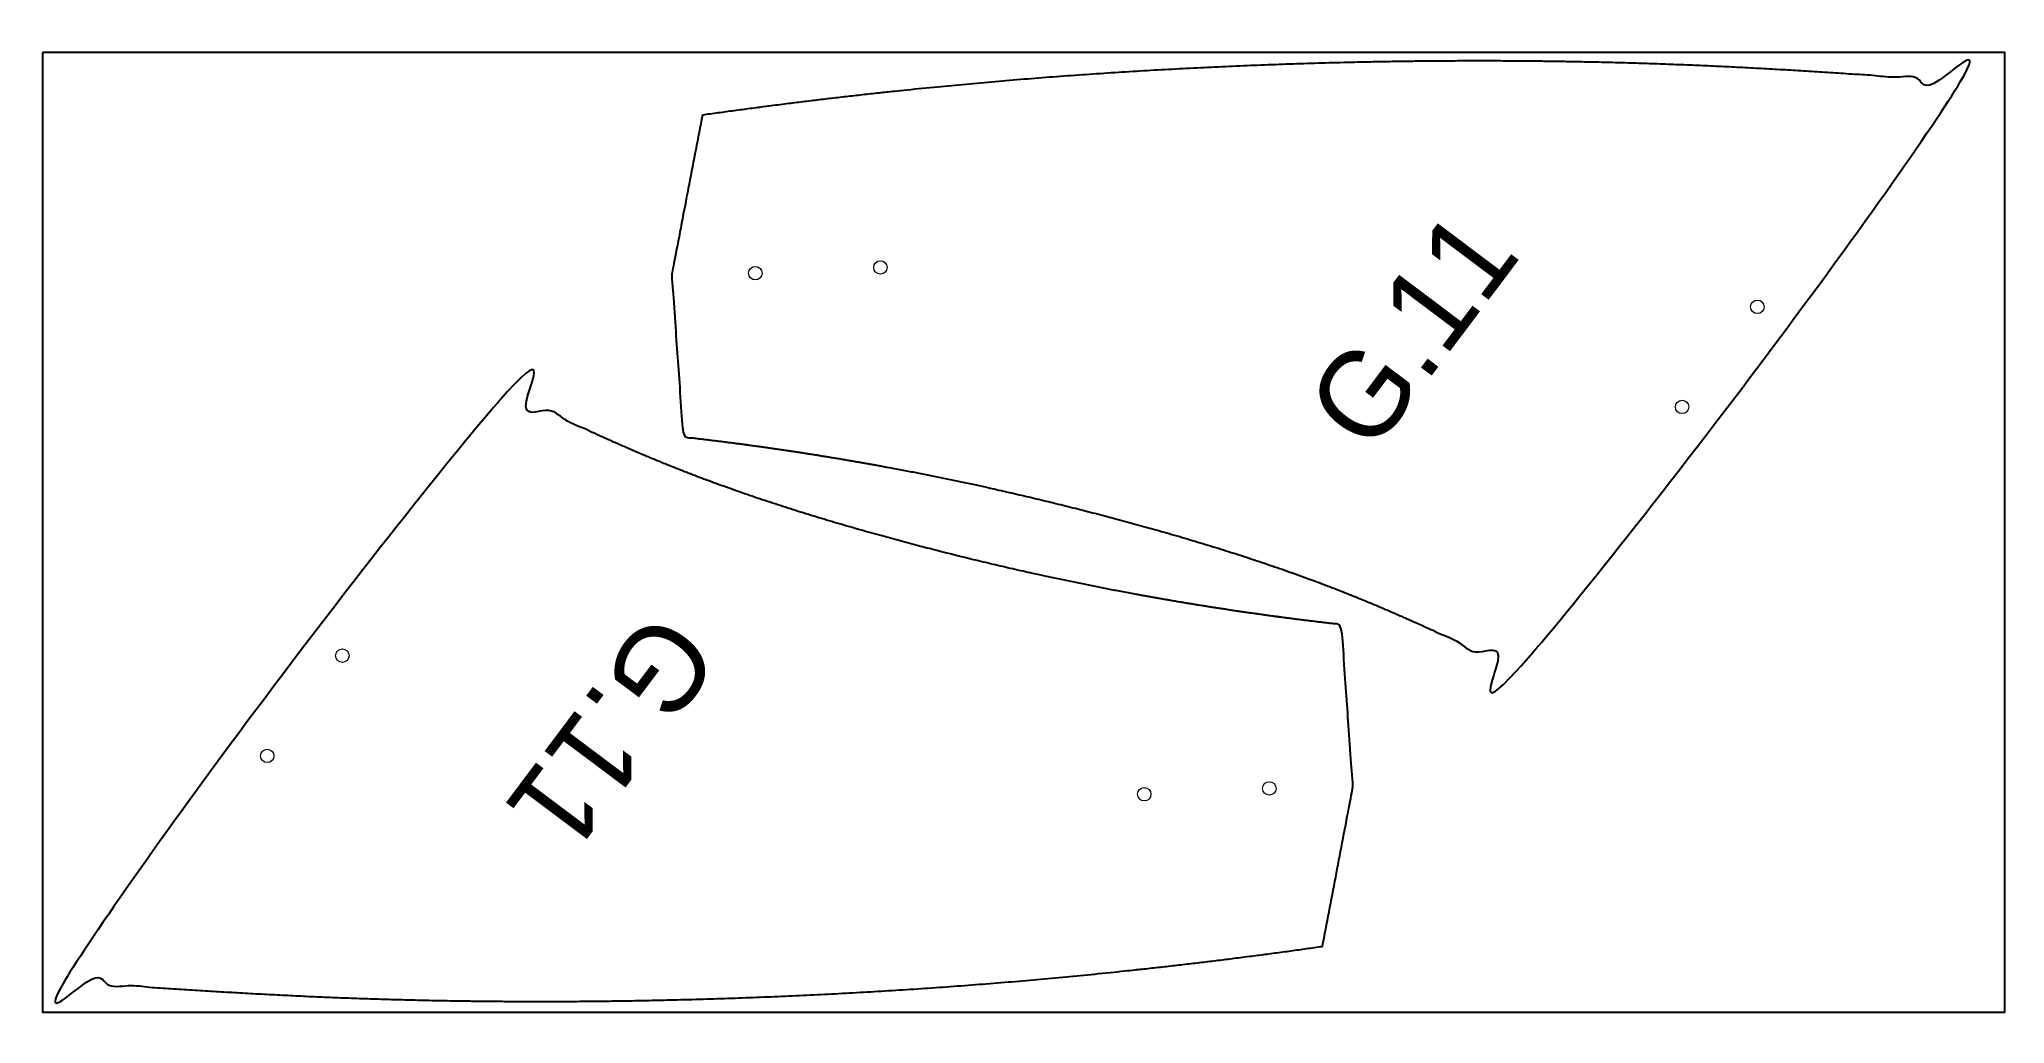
# Model space of a CAD drawing. Header units: inches. Extents: x 7.3 to 101.5, y 3.7 to 50.9.
import ezdxf

# ---------------------------------------------------------------- set-up
doc = ezdxf.new("R2010")
doc.units = ezdxf.units.IN
doc.header["$MEASUREMENT"] = 0
doc.layers.add('Annotation', color=7, linetype='Continuous', lineweight=9)
doc.layers.add('Drilling', color=3, linetype='Continuous', lineweight=13)
doc.layers.add('Cut Sheet', color=1, linetype='Continuous')
doc.styles.add('Tw Cen MT', font='')
doc.styles.get('Tw Cen MT').set_extended_font_data('Tw Cen MT')

msp = doc.modelspace()

# ---------------------------------------------------------------- linework, layer by layer
for points in [[(39.072, 47.277), (43.482, 47.903), (52.622, 48.962), (68.754, 49.954), (84.639, 49.937), (95.732, 49.138), (99.881, 48.835), (92.769, 39.372), (85.656, 29.91), (78.544, 20.447), (75.962, 21.707), (69.905, 24.64), (58.492, 28.255), (47.542, 30.638), (40.266, 31.622), (38.151, 31.86), (37.972, 34.406), (37.793, 36.952), (37.614, 39.498), (37.608, 39.585), (37.613, 39.672), (37.629, 39.757), (38.11, 42.264), (38.591, 44.771), (39.072, 47.277)], [(68.782, 7.444), (64.372, 6.813), (55.233, 5.743), (39.102, 4.733), (23.218, 4.731), (12.123, 5.517), (7.975, 5.816), (15.076, 15.286), (22.177, 24.757), (29.279, 34.228), (31.862, 32.971), (37.922, 30.045), (49.339, 26.443), (60.293, 24.074), (67.57, 23.098), (69.685, 22.862), (69.867, 20.316), (70.049, 17.77), (70.231, 15.224), (70.237, 15.138), (70.232, 15.051), (70.216, 14.966), (69.738, 12.458), (69.26, 9.951), (68.782, 7.444)]]:
    msp.add_rational_spline(points, [1, 1, 1, 1, 1, 1, 1, 1, 1, 1, 1, 1, 1, 1, 1, 1, 1, 1, 1, 0.994387120075, 0.994387120075, 1, 1, 1, 1], degree=3, knots=[0, 0, 0, 0, 13.360211, 27.586671, 48.471782, 60.9489, 60.9489, 60.9489, 61.9489, 61.9489, 61.9489, 70.558389, 82.119523, 97.751259, 104.131133, 104.131133, 104.131133, 105.131133, 105.131133, 105.131133, 105.390843, 105.390843, 105.390843, 106.390843, 106.390843, 106.390843, 106.390843])
at = {"layer": 'Cut Sheet'}
msp.add_lwpolyline([(7.464, 50.282), (7.464, 4.282), (101.464, 4.282), (101.464, 50.282)], close=True, dxfattribs=at)
at = {"layer": 'Drilling'}
for centre in [(41.608, 39.705), (47.602, 39.979), (89.616, 38.091), (86.011, 33.295), (21.826, 21.372), (18.227, 16.572), (66.236, 15.013), (60.243, 14.732)]:
    msp.add_circle(centre, 0.322, dxfattribs=at)

# ---------------------------------------------------------------- texts
at = {"layer": 'Annotation', "color": 7, "char_height": 7, "attachment_point": 7, "line_spacing_factor": 0.481418, "style": 'Tw Cen MT'}
for insert, rotation in [((71.165, 30.91), 53.07024), ((36.67, 23.773), 233.13668)]:
    msp.add_mtext('{\\H0.59259x;G.11}', dxfattribs=dict(at, insert=insert, rotation=rotation))

doc.saveas('drawing.dxf')
